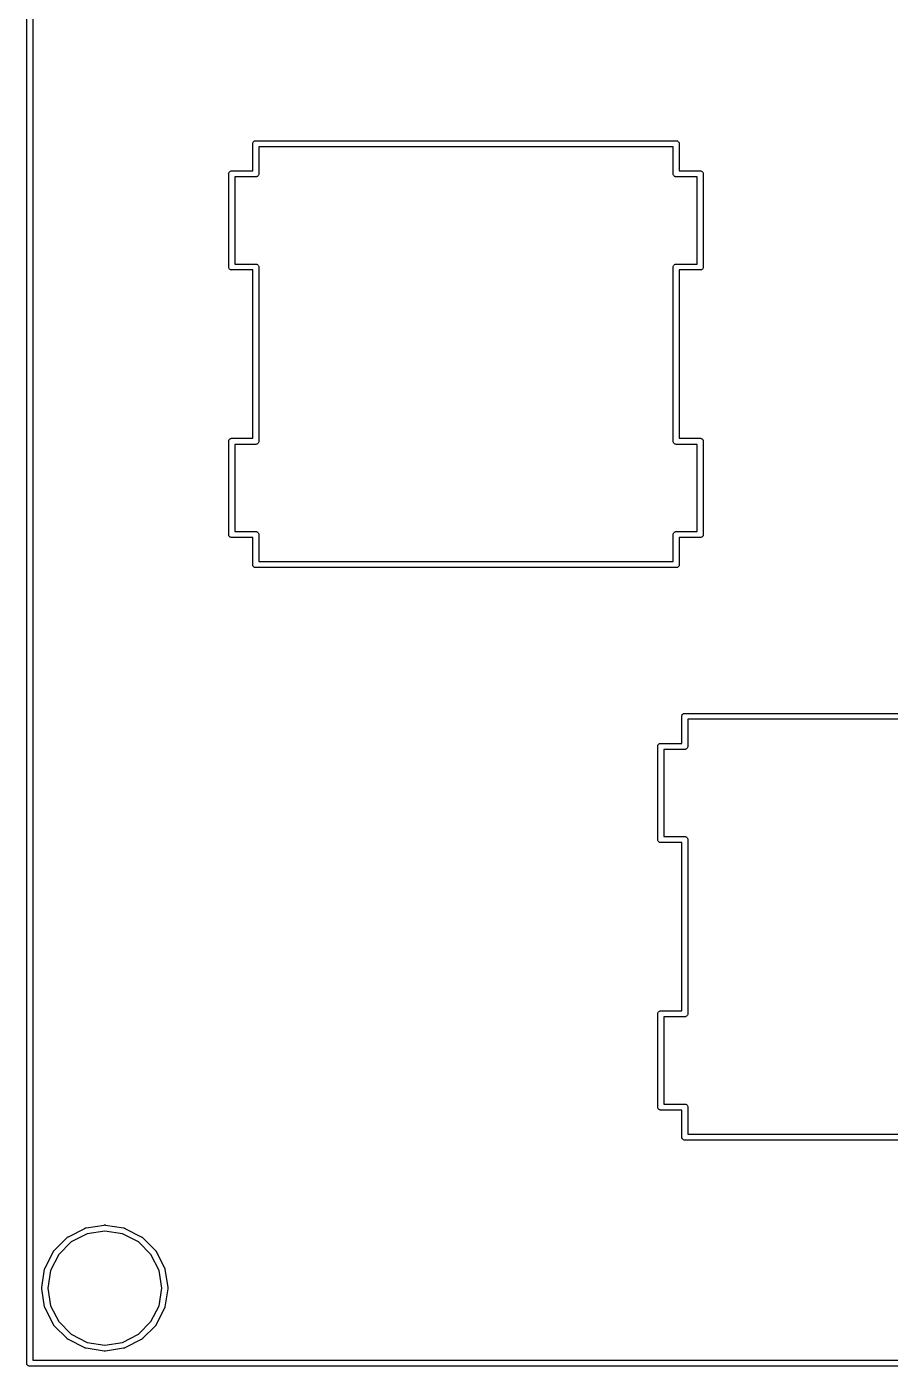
# Model space of a CAD drawing. Extents: x 0 to 6.2, y -4.15 to 0.
# Drawn here: x -0.004 to 1.128, y -4.148 to -2.393 of the extents above; entities that cross this region are included whole.
import ezdxf

# ---------------------------------------------------------------- set-up
doc = ezdxf.new("R2010")
doc.units = 0
doc.header["$MEASUREMENT"] = 0
doc.layers.add('BLACK', color=7, linetype='CONTINUOUS')

msp = doc.modelspace()

# ---------------------------------------------------------------- linework, layer by layer
at = {"layer": 'BLACK', "linetype": 'CONTINUOUS'}
for p, q in [((-0.0039, -4.1434), (-0.0039, -0.0002)), ((0.0039, -0.0039), (0.0039, -4.1397)), ((0.2926, -2.5447), (0.2929, -2.544)), ((0.2929, -2.544), (0.2934, -2.5434)), ((0.2934, -2.5434), (0.294, -2.5429)), ((0.294, -2.5429), (0.2947, -2.5425)), ((0.2947, -2.5425), (0.2955, -2.5423)), ((0.2955, -2.5423), (0.296, -2.5423)), ((0.296, -2.5423), (0.2962, -2.5423)), ((0.2962, -2.5423), (0.2964, -2.5423)), ((0.2964, -2.5423), (0.8472, -2.5423)), ((0.8472, -2.5423), (0.8474, -2.5423)), ((0.8474, -2.5423), (0.8476, -2.5423)), ((0.8476, -2.5423), (0.8482, -2.5423)), ((0.8482, -2.5423), (0.849, -2.5425)), ((0.849, -2.5425), (0.8496, -2.5429)), ((0.8496, -2.5429), (0.8502, -2.5434)), ((0.8502, -2.5434), (0.8507, -2.544)), ((0.8507, -2.544), (0.8511, -2.5447)), ((0.2923, -2.5454), (0.2926, -2.5447)), ((0.2923, -2.5462), (0.2923, -2.5454)), ((0.2923, -2.5464), (0.2923, -2.5462)), ((0.2923, -2.5817), (0.2923, -2.5464)), ((0.3002, -2.5501), (0.3002, -2.5854)), ((0.8435, -2.5501), (0.3002, -2.5501)), ((0.8435, -2.5854), (0.8435, -2.5501)), ((0.8511, -2.5447), (0.8513, -2.5454)), ((0.8513, -2.5454), (0.8514, -2.5462)), ((0.8514, -2.5462), (0.8514, -2.5464)), ((0.8514, -2.5464), (0.8514, -2.5817)), ((0.2607, -2.5856), (0.2608, -2.5848)), ((0.2608, -2.5858), (0.2607, -2.5856)), ((0.2608, -2.5848), (0.261, -2.5841)), ((0.2608, -2.7074), (0.2608, -2.5858)), ((0.261, -2.5841), (0.2614, -2.5834)), ((0.2614, -2.5834), (0.2619, -2.5828)), ((0.2619, -2.5828), (0.2625, -2.5823)), ((0.2625, -2.5823), (0.2632, -2.5819)), ((0.2632, -2.5819), (0.2639, -2.5817)), ((0.2639, -2.5817), (0.2645, -2.5817)), ((0.2645, -2.5817), (0.2647, -2.5816)), ((0.2647, -2.5816), (0.2649, -2.5817)), ((0.2649, -2.5817), (0.2923, -2.5817)), ((0.296, -2.5895), (0.2686, -2.5895)), ((0.2686, -2.5895), (0.2686, -2.7037)), ((0.2962, -2.5896), (0.296, -2.5895)), ((0.2964, -2.5895), (0.2962, -2.5896)), ((0.297, -2.5895), (0.2964, -2.5895)), ((0.2977, -2.5892), (0.297, -2.5895)), ((0.2984, -2.5889), (0.2977, -2.5892)), ((0.299, -2.5884), (0.2984, -2.5889)), ((0.2995, -2.5878), (0.299, -2.5884)), ((0.2999, -2.5871), (0.2995, -2.5878)), ((0.3001, -2.5864), (0.2999, -2.5871)), ((0.3002, -2.5856), (0.3001, -2.5864)), ((0.3002, -2.5854), (0.3002, -2.5856)), ((0.8435, -2.5856), (0.8435, -2.5854)), ((0.8436, -2.5864), (0.8435, -2.5856)), ((0.8438, -2.5871), (0.8436, -2.5864)), ((0.8442, -2.5878), (0.8438, -2.5871)), ((0.8446, -2.5884), (0.8442, -2.5878)), ((0.8452, -2.5889), (0.8446, -2.5884)), ((0.8459, -2.5892), (0.8452, -2.5889)), ((0.8467, -2.5895), (0.8459, -2.5892)), ((0.8474, -2.5896), (0.8467, -2.5895)), ((0.8476, -2.5895), (0.8474, -2.5896)), ((0.875, -2.5895), (0.8476, -2.5895)), ((0.8514, -2.5817), (0.8787, -2.5817)), ((0.875, -2.7037), (0.875, -2.5895)), ((0.8787, -2.5817), (0.8789, -2.5816)), ((0.8789, -2.5816), (0.8791, -2.5817)), ((0.8791, -2.5817), (0.8797, -2.5817)), ((0.8797, -2.5817), (0.8804, -2.5819)), ((0.8804, -2.5819), (0.8811, -2.5823)), ((0.8811, -2.5823), (0.8817, -2.5828)), ((0.8817, -2.5828), (0.8822, -2.5834)), ((0.8822, -2.5834), (0.8826, -2.5841)), ((0.8826, -2.5841), (0.8828, -2.5848)), ((0.8828, -2.5848), (0.8829, -2.5856)), ((0.8829, -2.5856), (0.8828, -2.5858)), ((0.8828, -2.5858), (0.8828, -2.7074)), ((0.2607, -2.7076), (0.2608, -2.7074)), ((0.2608, -2.7084), (0.2607, -2.7076)), ((0.261, -2.7091), (0.2608, -2.7084)), ((0.2614, -2.7098), (0.261, -2.7091)), ((0.2619, -2.7104), (0.2614, -2.7098)), ((0.2625, -2.7109), (0.2619, -2.7104)), ((0.2632, -2.7113), (0.2625, -2.7109)), ((0.2639, -2.7115), (0.2632, -2.7113)), ((0.2645, -2.7115), (0.2639, -2.7115)), ((0.2647, -2.7116), (0.2645, -2.7115)), ((0.2649, -2.7115), (0.2647, -2.7116)), ((0.2923, -2.7115), (0.2649, -2.7115)), ((0.2686, -2.7037), (0.296, -2.7037)), ((0.2923, -2.932), (0.2923, -2.7115)), ((0.296, -2.7037), (0.2962, -2.7037)), ((0.2962, -2.7037), (0.2964, -2.7037)), ((0.2964, -2.7037), (0.297, -2.7037)), ((0.297, -2.7037), (0.2977, -2.704)), ((0.2977, -2.704), (0.2984, -2.7043)), ((0.2984, -2.7043), (0.299, -2.7048)), ((0.299, -2.7048), (0.2995, -2.7054)), ((0.2995, -2.7054), (0.2999, -2.7061)), ((0.2999, -2.7061), (0.3001, -2.7068)), ((0.3001, -2.7068), (0.3002, -2.7076)), ((0.3002, -2.7076), (0.3002, -2.7078)), ((0.3002, -2.7078), (0.3002, -2.9358)), ((0.8435, -2.7076), (0.8436, -2.7068)), ((0.8435, -2.7078), (0.8435, -2.7076)), ((0.8435, -2.9358), (0.8435, -2.7078)), ((0.8436, -2.7068), (0.8438, -2.7061)), ((0.8438, -2.7061), (0.8442, -2.7054)), ((0.8442, -2.7054), (0.8446, -2.7048)), ((0.8446, -2.7048), (0.8452, -2.7043)), ((0.8452, -2.7043), (0.8459, -2.704)), ((0.8459, -2.704), (0.8467, -2.7037)), ((0.8467, -2.7037), (0.8472, -2.7037)), ((0.8472, -2.7037), (0.8474, -2.7037)), ((0.8474, -2.7037), (0.8476, -2.7037)), ((0.8476, -2.7037), (0.875, -2.7037)), ((0.8787, -2.7115), (0.8514, -2.7115)), ((0.8514, -2.7115), (0.8514, -2.932)), ((0.8789, -2.7116), (0.8787, -2.7115)), ((0.8791, -2.7115), (0.8789, -2.7116)), ((0.8797, -2.7115), (0.8791, -2.7115)), ((0.8804, -2.7113), (0.8797, -2.7115)), ((0.8811, -2.7109), (0.8804, -2.7113)), ((0.8817, -2.7104), (0.8811, -2.7109)), ((0.8822, -2.7098), (0.8817, -2.7104)), ((0.8826, -2.7091), (0.8822, -2.7098)), ((0.8828, -2.7084), (0.8826, -2.7091)), ((0.8828, -2.7074), (0.8829, -2.7076)), ((0.8829, -2.7076), (0.8828, -2.7084)), ((0.2607, -2.936), (0.2608, -2.9352)), ((0.2608, -2.9362), (0.2607, -2.936)), ((0.2608, -2.9352), (0.261, -2.9345)), ((0.2608, -3.0578), (0.2608, -2.9362)), ((0.261, -2.9345), (0.2614, -2.9338)), ((0.2614, -2.9338), (0.2619, -2.9332)), ((0.2619, -2.9332), (0.2625, -2.9327)), ((0.2625, -2.9327), (0.2632, -2.9323)), ((0.2632, -2.9323), (0.2639, -2.9321)), ((0.2639, -2.9321), (0.2645, -2.932)), ((0.2645, -2.932), (0.2647, -2.932)), ((0.2647, -2.932), (0.2649, -2.932)), ((0.2649, -2.932), (0.2923, -2.932)), ((0.296, -2.9399), (0.2686, -2.9399)), ((0.2686, -2.9399), (0.2686, -3.0541)), ((0.2962, -2.9399), (0.296, -2.9399)), ((0.2964, -2.9399), (0.2962, -2.9399)), ((0.297, -2.9398), (0.2964, -2.9399)), ((0.2977, -2.9396), (0.297, -2.9398)), ((0.2984, -2.9392), (0.2977, -2.9396)), ((0.299, -2.9388), (0.2984, -2.9392)), ((0.2995, -2.9382), (0.299, -2.9388)), ((0.2999, -2.9375), (0.2995, -2.9382)), ((0.3001, -2.9367), (0.2999, -2.9375)), ((0.3002, -2.936), (0.3001, -2.9367)), ((0.3002, -2.9358), (0.3002, -2.936)), ((0.8435, -2.936), (0.8435, -2.9358)), ((0.8436, -2.9367), (0.8435, -2.936)), ((0.8438, -2.9375), (0.8436, -2.9367)), ((0.8442, -2.9382), (0.8438, -2.9375)), ((0.8446, -2.9388), (0.8442, -2.9382)), ((0.8452, -2.9392), (0.8446, -2.9388)), ((0.8459, -2.9396), (0.8452, -2.9392)), ((0.8467, -2.9398), (0.8459, -2.9396)), ((0.8474, -2.9399), (0.8467, -2.9398)), ((0.8476, -2.9399), (0.8474, -2.9399)), ((0.875, -2.9399), (0.8476, -2.9399)), ((0.8514, -2.932), (0.8787, -2.932)), ((0.875, -3.0541), (0.875, -2.9399)), ((0.8787, -2.932), (0.8789, -2.932)), ((0.8789, -2.932), (0.8791, -2.932)), ((0.8791, -2.932), (0.8797, -2.9321)), ((0.8797, -2.9321), (0.8804, -2.9323)), ((0.8804, -2.9323), (0.8811, -2.9327)), ((0.8811, -2.9327), (0.8817, -2.9332)), ((0.8817, -2.9332), (0.8822, -2.9338)), ((0.8822, -2.9338), (0.8826, -2.9345)), ((0.8826, -2.9345), (0.8828, -2.9352)), ((0.8828, -2.9352), (0.8829, -2.936)), ((0.8829, -2.936), (0.8828, -2.9362)), ((0.8828, -2.9362), (0.8828, -3.0578)), ((0.2607, -3.058), (0.2608, -3.0578)), ((0.2608, -3.0588), (0.2607, -3.058)), ((0.261, -3.0596), (0.2608, -3.0588)), ((0.2614, -3.0602), (0.261, -3.0596)), ((0.2619, -3.0608), (0.2614, -3.0602)), ((0.2625, -3.0613), (0.2619, -3.0608)), ((0.2632, -3.0617), (0.2625, -3.0613)), ((0.2639, -3.0619), (0.2632, -3.0617)), ((0.2645, -3.062), (0.2639, -3.0619)), ((0.2647, -3.062), (0.2645, -3.062)), ((0.2649, -3.062), (0.2647, -3.062)), ((0.2923, -3.062), (0.2649, -3.062)), ((0.2686, -3.0541), (0.296, -3.0541)), ((0.2923, -3.0972), (0.2923, -3.062)), ((0.296, -3.0541), (0.2962, -3.0541)), ((0.2962, -3.0541), (0.2964, -3.0541)), ((0.2964, -3.0541), (0.297, -3.0541)), ((0.297, -3.0541), (0.2977, -3.0544)), ((0.2977, -3.0544), (0.2984, -3.0547)), ((0.2984, -3.0547), (0.299, -3.0552)), ((0.299, -3.0552), (0.2995, -3.0558)), ((0.2995, -3.0558), (0.2999, -3.0565)), ((0.2999, -3.0565), (0.3001, -3.0573)), ((0.3001, -3.0573), (0.3002, -3.058)), ((0.3002, -3.058), (0.3002, -3.0582)), ((0.3002, -3.0582), (0.3002, -3.0935)), ((0.8435, -3.058), (0.8436, -3.0573)), ((0.8435, -3.0582), (0.8435, -3.058)), ((0.8435, -3.0935), (0.8435, -3.0582)), ((0.8436, -3.0573), (0.8438, -3.0565)), ((0.8438, -3.0565), (0.8442, -3.0558)), ((0.8442, -3.0558), (0.8446, -3.0552)), ((0.8446, -3.0552), (0.8452, -3.0547)), ((0.8452, -3.0547), (0.8459, -3.0544)), ((0.8459, -3.0544), (0.8467, -3.0541)), ((0.8467, -3.0541), (0.8472, -3.0541)), ((0.8472, -3.0541), (0.8474, -3.0541)), ((0.8474, -3.0541), (0.8476, -3.0541)), ((0.8476, -3.0541), (0.875, -3.0541)), ((0.8787, -3.062), (0.8514, -3.062)), ((0.8514, -3.062), (0.8514, -3.0972)), ((0.8789, -3.062), (0.8787, -3.062)), ((0.8791, -3.062), (0.8789, -3.062)), ((0.8797, -3.0619), (0.8791, -3.062)), ((0.8804, -3.0617), (0.8797, -3.0619)), ((0.8811, -3.0613), (0.8804, -3.0617)), ((0.8817, -3.0608), (0.8811, -3.0613)), ((0.8822, -3.0602), (0.8817, -3.0608)), ((0.8826, -3.0596), (0.8822, -3.0602)), ((0.8828, -3.0588), (0.8826, -3.0596)), ((0.8828, -3.0578), (0.8829, -3.058)), ((0.8829, -3.058), (0.8828, -3.0588)), ((0.2923, -3.0974), (0.2923, -3.0972)), ((0.2923, -3.0982), (0.2923, -3.0974)), ((0.2926, -3.0989), (0.2923, -3.0982)), ((0.2929, -3.0996), (0.2926, -3.0989)), ((0.2934, -3.1002), (0.2929, -3.0996)), ((0.294, -3.1007), (0.2934, -3.1002)), ((0.2947, -3.1011), (0.294, -3.1007)), ((0.2955, -3.1013), (0.2947, -3.1011)), ((0.296, -3.1014), (0.2955, -3.1013)), ((0.2962, -3.1014), (0.296, -3.1014)), ((0.2964, -3.1014), (0.2962, -3.1014)), ((0.8472, -3.1014), (0.2964, -3.1014)), ((0.3002, -3.0935), (0.8435, -3.0935)), ((0.8474, -3.1014), (0.8472, -3.1014)), ((0.8476, -3.1014), (0.8474, -3.1014)), ((0.8482, -3.1013), (0.8476, -3.1014)), ((0.849, -3.1011), (0.8482, -3.1013)), ((0.8496, -3.1007), (0.849, -3.1011)), ((0.8502, -3.1002), (0.8496, -3.1007)), ((0.8507, -3.0996), (0.8502, -3.1002)), ((0.8511, -3.0989), (0.8507, -3.0996)), ((0.8513, -3.0982), (0.8511, -3.0989)), ((0.8514, -3.0974), (0.8513, -3.0982)), ((0.8514, -3.0972), (0.8514, -3.0974)), ((0.8548, -3.2954), (0.8551, -3.2947)), ((0.8548, -3.2962), (0.8548, -3.2954)), ((0.8548, -3.2964), (0.8548, -3.2962)), ((0.8548, -3.3317), (0.8548, -3.2964)), ((0.8551, -3.2947), (0.8554, -3.294)), ((0.8554, -3.294), (0.8559, -3.2934)), ((0.8559, -3.2934), (0.8565, -3.2929)), ((0.8565, -3.2929), (0.8572, -3.2925)), ((0.8572, -3.2925), (0.858, -3.2923)), ((0.858, -3.2923), (0.8585, -3.2923)), ((0.8585, -3.2923), (0.8587, -3.2923)), ((0.8587, -3.2923), (0.8589, -3.2923)), ((0.8589, -3.2923), (1.4097, -3.2923)), ((0.8627, -3.3001), (0.8627, -3.3354)), ((1.406, -3.3001), (0.8627, -3.3001)), ((0.8235, -3.3341), (0.8239, -3.3334)), ((0.8239, -3.3334), (0.8244, -3.3328)), ((0.8244, -3.3328), (0.825, -3.3323)), ((0.825, -3.3323), (0.8257, -3.3319)), ((0.8257, -3.3319), (0.8264, -3.3317)), ((0.8264, -3.3317), (0.827, -3.3317)), ((0.827, -3.3317), (0.8272, -3.3316)), ((0.8272, -3.3316), (0.8274, -3.3317)), ((0.8274, -3.3317), (0.8548, -3.3317)), ((0.8232, -3.3356), (0.8233, -3.3348)), ((0.8233, -3.3358), (0.8232, -3.3356)), ((0.8233, -3.3348), (0.8235, -3.3341)), ((0.8233, -3.4574), (0.8233, -3.3358)), ((0.8585, -3.3395), (0.8311, -3.3395)), ((0.8311, -3.3395), (0.8311, -3.4537)), ((0.8587, -3.3396), (0.8585, -3.3395)), ((0.8589, -3.3395), (0.8587, -3.3396)), ((0.8595, -3.3395), (0.8589, -3.3395)), ((0.8602, -3.3392), (0.8595, -3.3395)), ((0.8609, -3.3389), (0.8602, -3.3392)), ((0.8615, -3.3384), (0.8609, -3.3389)), ((0.862, -3.3378), (0.8615, -3.3384)), ((0.8624, -3.3371), (0.862, -3.3378)), ((0.8626, -3.3364), (0.8624, -3.3371)), ((0.8627, -3.3356), (0.8626, -3.3364)), ((0.8627, -3.3354), (0.8627, -3.3356)), ((0.8311, -3.4537), (0.8585, -3.4537)), ((0.8585, -3.4537), (0.8587, -3.4537)), ((0.8587, -3.4537), (0.8589, -3.4537)), ((0.8589, -3.4537), (0.8595, -3.4537)), ((0.8595, -3.4537), (0.8602, -3.454)), ((0.8602, -3.454), (0.8609, -3.4543)), ((0.8609, -3.4543), (0.8615, -3.4548)), ((0.8615, -3.4548), (0.862, -3.4554)), ((0.862, -3.4554), (0.8624, -3.4561)), ((0.8624, -3.4561), (0.8626, -3.4568)), ((0.8232, -3.4576), (0.8233, -3.4574)), ((0.8233, -3.4584), (0.8232, -3.4576)), ((0.8235, -3.4591), (0.8233, -3.4584)), ((0.8239, -3.4598), (0.8235, -3.4591)), ((0.8244, -3.4604), (0.8239, -3.4598)), ((0.825, -3.4609), (0.8244, -3.4604)), ((0.8257, -3.4613), (0.825, -3.4609)), ((0.8264, -3.4615), (0.8257, -3.4613)), ((0.827, -3.4615), (0.8264, -3.4615)), ((0.8272, -3.4616), (0.827, -3.4615)), ((0.8274, -3.4615), (0.8272, -3.4616)), ((0.8548, -3.4615), (0.8274, -3.4615)), ((0.8548, -3.682), (0.8548, -3.4615)), ((0.8626, -3.4568), (0.8627, -3.4576)), ((0.8627, -3.4576), (0.8627, -3.4578)), ((0.8627, -3.4578), (0.8627, -3.6858)), ((0.8233, -3.6852), (0.8235, -3.6845)), ((0.8235, -3.6845), (0.8239, -3.6838)), ((0.8239, -3.6838), (0.8244, -3.6832)), ((0.8244, -3.6832), (0.825, -3.6827)), ((0.825, -3.6827), (0.8257, -3.6823)), ((0.8257, -3.6823), (0.8264, -3.6821)), ((0.8264, -3.6821), (0.827, -3.682)), ((0.827, -3.682), (0.8272, -3.682)), ((0.8272, -3.682), (0.8274, -3.682)), ((0.8274, -3.682), (0.8548, -3.682)), ((0.8232, -3.686), (0.8233, -3.6852)), ((0.8233, -3.6862), (0.8232, -3.686)), ((0.8233, -3.8078), (0.8233, -3.6862)), ((0.8585, -3.6899), (0.8311, -3.6899)), ((0.8311, -3.6899), (0.8311, -3.8041)), ((0.8587, -3.6899), (0.8585, -3.6899)), ((0.8589, -3.6899), (0.8587, -3.6899)), ((0.8595, -3.6898), (0.8589, -3.6899)), ((0.8602, -3.6896), (0.8595, -3.6898)), ((0.8609, -3.6892), (0.8602, -3.6896)), ((0.8615, -3.6888), (0.8609, -3.6892)), ((0.862, -3.6882), (0.8615, -3.6888)), ((0.8624, -3.6875), (0.862, -3.6882)), ((0.8626, -3.6867), (0.8624, -3.6875)), ((0.8627, -3.686), (0.8626, -3.6867)), ((0.8627, -3.6858), (0.8627, -3.686)), ((0.8311, -3.8041), (0.8585, -3.8041)), ((0.8585, -3.8041), (0.8587, -3.8041)), ((0.8587, -3.8041), (0.8589, -3.8041)), ((0.8589, -3.8041), (0.8595, -3.8041)), ((0.8595, -3.8041), (0.8602, -3.8044)), ((0.8602, -3.8044), (0.8609, -3.8047)), ((0.8609, -3.8047), (0.8615, -3.8052)), ((0.8615, -3.8052), (0.862, -3.8058)), ((0.862, -3.8058), (0.8624, -3.8065)), ((0.8624, -3.8065), (0.8626, -3.8073)), ((0.8626, -3.8073), (0.8627, -3.808)), ((0.8232, -3.808), (0.8233, -3.8078)), ((0.8233, -3.8088), (0.8232, -3.808)), ((0.8235, -3.8096), (0.8233, -3.8088)), ((0.8239, -3.8102), (0.8235, -3.8096)), ((0.8244, -3.8108), (0.8239, -3.8102)), ((0.825, -3.8113), (0.8244, -3.8108)), ((0.8257, -3.8117), (0.825, -3.8113)), ((0.8264, -3.8119), (0.8257, -3.8117)), ((0.827, -3.812), (0.8264, -3.8119)), ((0.8272, -3.812), (0.827, -3.812)), ((0.8274, -3.812), (0.8272, -3.812)), ((0.8548, -3.812), (0.8274, -3.812)), ((0.8548, -3.8472), (0.8548, -3.812)), ((0.8627, -3.808), (0.8627, -3.8082)), ((0.8627, -3.8082), (0.8627, -3.8435)), ((0.8548, -3.8474), (0.8548, -3.8472)), ((0.8548, -3.8482), (0.8548, -3.8474)), ((0.8551, -3.8489), (0.8548, -3.8482)), ((0.8554, -3.8496), (0.8551, -3.8489)), ((0.8559, -3.8502), (0.8554, -3.8496)), ((0.8565, -3.8507), (0.8559, -3.8502)), ((0.8572, -3.8511), (0.8565, -3.8507)), ((0.858, -3.8513), (0.8572, -3.8511)), ((0.8585, -3.8514), (0.858, -3.8513)), ((0.8587, -3.8514), (0.8585, -3.8514)), ((0.8589, -3.8514), (0.8587, -3.8514)), ((1.4097, -3.8514), (0.8589, -3.8514)), ((0.8627, -3.8435), (1.406, -3.8435)), ((0.0738, -3.9664), (0.0975, -3.9627)), ((0.0975, -3.9627), (0.0978, -3.9626)), ((0.0975, -3.9627), (0.0975, -3.9627)), ((0.0978, -3.9626), (0.098, -3.9626)), ((0.098, -3.9626), (0.0983, -3.9625)), ((0.098, -3.9626), (0.098, -3.9626)), ((0.0983, -3.9625), (0.0984, -3.9626)), ((0.0984, -3.9626), (0.0986, -3.9625)), ((0.0986, -3.9625), (0.0988, -3.9626)), ((0.0988, -3.9626), (0.0988, -3.9626)), ((0.0988, -3.9626), (0.099, -3.9626)), ((0.099, -3.9626), (0.0993, -3.9627)), ((0.0993, -3.9627), (0.0994, -3.9627)), ((0.0994, -3.9627), (0.123, -3.9664)), ((0.0321, -3.9959), (0.0491, -3.979)), ((0.0491, -3.979), (0.0493, -3.9787)), ((0.0491, -3.979), (0.0491, -3.979)), ((0.0493, -3.9787), (0.0494, -3.9786)), ((0.0494, -3.9786), (0.0495, -3.9786)), ((0.0495, -3.9786), (0.0496, -3.9784)), ((0.0496, -3.9784), (0.0498, -3.9783)), ((0.0498, -3.9783), (0.0499, -3.9783)), ((0.0499, -3.9783), (0.0501, -3.9781)), ((0.0501, -3.9781), (0.0503, -3.978)), ((0.0501, -3.9781), (0.0501, -3.9781)), ((0.0503, -3.978), (0.0506, -3.9779)), ((0.0506, -3.9779), (0.072, -3.967)), ((0.0506, -3.9779), (0.0506, -3.9779)), ((0.0753, -3.9741), (0.0544, -3.9848)), ((0.072, -3.967), (0.0723, -3.9668)), ((0.072, -3.967), (0.072, -3.967)), ((0.0723, -3.9668), (0.0724, -3.9668)), ((0.0724, -3.9668), (0.0725, -3.9668)), ((0.0725, -3.9668), (0.0727, -3.9667)), ((0.0727, -3.9667), (0.0728, -3.9666)), ((0.0728, -3.9666), (0.073, -3.9665)), ((0.073, -3.9665), (0.0732, -3.9665)), ((0.0732, -3.9665), (0.0733, -3.9665)), ((0.0733, -3.9665), (0.0734, -3.9665)), ((0.0734, -3.9665), (0.0737, -3.9664)), ((0.0737, -3.9664), (0.0738, -3.9664)), ((0.0984, -3.9705), (0.0753, -3.9741)), ((0.1215, -3.9741), (0.0984, -3.9705)), ((0.1423, -3.9848), (0.1215, -3.9741)), ((0.123, -3.9664), (0.123, -3.9664)), ((0.123, -3.9664), (0.1234, -3.9665)), ((0.1234, -3.9665), (0.1235, -3.9665)), ((0.1235, -3.9665), (0.1236, -3.9665)), ((0.1236, -3.9665), (0.1238, -3.9665)), ((0.1238, -3.9665), (0.1239, -3.9666)), ((0.1239, -3.9666), (0.1241, -3.9667)), ((0.1241, -3.9667), (0.1243, -3.9668)), ((0.1243, -3.9668), (0.1243, -3.9668)), ((0.1243, -3.9668), (0.1245, -3.9668)), ((0.1245, -3.9668), (0.1248, -3.967)), ((0.1248, -3.967), (0.1248, -3.967)), ((0.1248, -3.967), (0.1461, -3.9779)), ((0.1461, -3.9779), (0.1461, -3.9779)), ((0.1461, -3.9779), (0.1465, -3.978)), ((0.1465, -3.978), (0.1466, -3.9781)), ((0.1466, -3.9781), (0.1466, -3.9781)), ((0.1466, -3.9781), (0.1468, -3.9782)), ((0.1468, -3.9782), (0.147, -3.9783)), ((0.147, -3.9783), (0.1471, -3.9784)), ((0.1471, -3.9784), (0.1473, -3.9786)), ((0.1473, -3.9786), (0.1473, -3.9786)), ((0.1473, -3.9786), (0.1474, -3.9787)), ((0.1474, -3.9787), (0.1476, -3.979)), ((0.1476, -3.979), (0.1477, -3.979)), ((0.1477, -3.979), (0.1646, -3.9959)), ((0.0201, -4.0188), (0.031, -3.9975)), ((0.031, -3.9974), (0.0312, -3.9971)), ((0.031, -3.9975), (0.031, -3.9974)), ((0.0312, -3.9971), (0.0312, -3.997)), ((0.0312, -3.997), (0.0313, -3.997)), ((0.0313, -3.997), (0.0314, -3.9968)), ((0.0314, -3.9968), (0.0315, -3.9966)), ((0.0315, -3.9966), (0.0316, -3.9965)), ((0.0316, -3.9965), (0.0317, -3.9963)), ((0.0317, -3.9963), (0.0319, -3.9962)), ((0.0317, -3.9963), (0.0317, -3.9963)), ((0.0319, -3.9962), (0.0321, -3.9959)), ((0.0321, -3.9959), (0.0321, -3.9959)), ((0.0544, -3.9848), (0.0379, -4.0013)), ((0.1589, -4.0013), (0.1423, -3.9848)), ((0.1646, -3.9959), (0.1647, -3.9959)), ((0.1647, -3.9959), (0.1649, -3.9962)), ((0.1649, -3.9962), (0.165, -3.9963)), ((0.165, -3.9963), (0.1651, -3.9963)), ((0.1651, -3.9963), (0.1652, -3.9965)), ((0.1652, -3.9965), (0.1653, -3.9966)), ((0.1653, -3.9966), (0.1654, -3.9968)), ((0.1654, -3.9968), (0.1655, -3.997)), ((0.1655, -3.997), (0.1655, -3.997)), ((0.1655, -3.997), (0.1656, -3.9971)), ((0.1656, -3.9971), (0.1658, -3.9974)), ((0.1658, -3.9974), (0.1658, -3.9975)), ((0.1658, -3.9975), (0.1766, -4.0188)), ((0.0379, -4.0013), (0.0273, -4.0221)), ((0.1695, -4.0221), (0.1589, -4.0013)), ((0.0158, -4.0443), (0.0195, -4.0206)), ((0.0195, -4.0206), (0.0196, -4.0203)), ((0.0195, -4.0206), (0.0195, -4.0206)), ((0.0196, -4.0201), (0.0197, -4.0198)), ((0.0196, -4.0203), (0.0196, -4.0201)), ((0.0196, -4.0201), (0.0196, -4.0201)), ((0.0197, -4.0197), (0.0198, -4.0195)), ((0.0197, -4.0198), (0.0197, -4.0197)), ((0.0198, -4.0195), (0.0199, -4.0194)), ((0.0199, -4.0193), (0.02, -4.0192)), ((0.0199, -4.0194), (0.0199, -4.0193)), ((0.02, -4.0192), (0.0201, -4.0189)), ((0.0201, -4.0189), (0.0201, -4.0188)), ((0.0273, -4.0221), (0.0236, -4.0452)), ((0.1732, -4.0452), (0.1695, -4.0221)), ((0.1766, -4.0188), (0.1767, -4.0189)), ((0.1767, -4.0189), (0.1768, -4.0192)), ((0.1768, -4.0192), (0.1769, -4.0193)), ((0.1769, -4.0193), (0.1769, -4.0194)), ((0.1769, -4.0194), (0.177, -4.0195)), ((0.177, -4.0195), (0.177, -4.0197)), ((0.177, -4.0197), (0.1771, -4.0198)), ((0.1771, -4.0198), (0.1771, -4.0201)), ((0.1771, -4.0201), (0.1771, -4.0201)), ((0.1771, -4.0201), (0.1772, -4.0203)), ((0.1772, -4.0203), (0.1772, -4.0206)), ((0.1772, -4.0206), (0.1772, -4.0206)), ((0.1772, -4.0206), (0.181, -4.0443)), ((0.0157, -4.0446), (0.0158, -4.0443)), ((0.0157, -4.0448), (0.0157, -4.0446)), ((0.0157, -4.0451), (0.0157, -4.0448)), ((0.0157, -4.0448), (0.0157, -4.0448)), ((0.0157, -4.0452), (0.0157, -4.0451)), ((0.0157, -4.0454), (0.0157, -4.0452)), ((0.0157, -4.0456), (0.0157, -4.0454)), ((0.0157, -4.0457), (0.0157, -4.0456)), ((0.0157, -4.0458), (0.0157, -4.0457)), ((0.0158, -4.0461), (0.0157, -4.0458)), ((0.0158, -4.0443), (0.0158, -4.0443)), ((0.0158, -4.0462), (0.0158, -4.0461)), ((0.0195, -4.0699), (0.0158, -4.0462)), ((0.0236, -4.0452), (0.0273, -4.0684)), ((0.1695, -4.0684), (0.1732, -4.0452)), ((0.181, -4.0462), (0.1772, -4.0699)), ((0.181, -4.0443), (0.181, -4.0443)), ((0.181, -4.0443), (0.181, -4.0446)), ((0.181, -4.0446), (0.1811, -4.0448)), ((0.1811, -4.0457), (0.181, -4.0458)), ((0.181, -4.0458), (0.181, -4.0461)), ((0.181, -4.0461), (0.181, -4.0462)), ((0.1811, -4.0448), (0.1811, -4.0448)), ((0.1811, -4.0448), (0.1811, -4.0451)), ((0.1811, -4.0451), (0.1811, -4.0452)), ((0.1811, -4.0452), (0.1811, -4.0454)), ((0.1811, -4.0454), (0.1811, -4.0456)), ((0.1811, -4.0456), (0.1811, -4.0457)), ((0.0196, -4.0702), (0.0195, -4.0699)), ((0.0195, -4.0699), (0.0195, -4.0699)), ((0.0196, -4.0704), (0.0196, -4.0702)), ((0.0197, -4.0707), (0.0196, -4.0704)), ((0.0196, -4.0704), (0.0196, -4.0704)), ((0.0197, -4.0708), (0.0197, -4.0707)), ((0.0198, -4.071), (0.0197, -4.0708)), ((0.0273, -4.0684), (0.0379, -4.0892)), ((0.1589, -4.0892), (0.1695, -4.0684)), ((0.1771, -4.0707), (0.177, -4.0708)), ((0.177, -4.0708), (0.177, -4.071)), ((0.1772, -4.0702), (0.1771, -4.0704)), ((0.1771, -4.0704), (0.1771, -4.0704)), ((0.1771, -4.0704), (0.1771, -4.0707)), ((0.1772, -4.0699), (0.1772, -4.0699)), ((0.1772, -4.0699), (0.1772, -4.0702)), ((0.0199, -4.0712), (0.0198, -4.071)), ((0.02, -4.0713), (0.0199, -4.0712)), ((0.0199, -4.0712), (0.0199, -4.0712)), ((0.0201, -4.0716), (0.02, -4.0713)), ((0.0201, -4.0717), (0.0201, -4.0716)), ((0.031, -4.093), (0.0201, -4.0717)), ((0.1766, -4.0717), (0.1658, -4.093)), ((0.1767, -4.0716), (0.1766, -4.0717)), ((0.1768, -4.0713), (0.1767, -4.0716)), ((0.1769, -4.0712), (0.1768, -4.0713)), ((0.177, -4.071), (0.1769, -4.0712)), ((0.1769, -4.0712), (0.1769, -4.0712)), ((0.0312, -4.0933), (0.031, -4.093)), ((0.031, -4.093), (0.031, -4.093)), ((0.0312, -4.0935), (0.0312, -4.0933)), ((0.0313, -4.0935), (0.0312, -4.0935)), ((0.0314, -4.0937), (0.0313, -4.0935)), ((0.0315, -4.0938), (0.0314, -4.0937)), ((0.0316, -4.094), (0.0315, -4.0938)), ((0.0317, -4.0941), (0.0316, -4.094)), ((0.0319, -4.0943), (0.0317, -4.0941)), ((0.0317, -4.0941), (0.0317, -4.0941)), ((0.0321, -4.0945), (0.0319, -4.0943)), ((0.0491, -4.1115), (0.0321, -4.0945)), ((0.0321, -4.0945), (0.0321, -4.0945)), ((0.0379, -4.0892), (0.0544, -4.1057)), ((0.0544, -4.1057), (0.0753, -4.1164)), ((0.1215, -4.1164), (0.1423, -4.1057)), ((0.1423, -4.1057), (0.1589, -4.0892)), ((0.1646, -4.0945), (0.1477, -4.1115)), ((0.1647, -4.0945), (0.1646, -4.0945)), ((0.1649, -4.0943), (0.1647, -4.0945)), ((0.165, -4.0941), (0.1649, -4.0943)), ((0.1651, -4.0941), (0.165, -4.0941)), ((0.1652, -4.094), (0.1651, -4.0941)), ((0.1653, -4.0938), (0.1652, -4.094)), ((0.1654, -4.0937), (0.1653, -4.0938)), ((0.1655, -4.0935), (0.1654, -4.0937)), ((0.1656, -4.0933), (0.1655, -4.0935)), ((0.1655, -4.0935), (0.1655, -4.0935)), ((0.1658, -4.093), (0.1656, -4.0933)), ((0.1658, -4.093), (0.1658, -4.093)), ((0.0491, -4.1116), (0.0491, -4.1115)), ((0.0493, -4.1118), (0.0491, -4.1116)), ((0.0494, -4.1119), (0.0493, -4.1118)), ((0.0495, -4.1119), (0.0494, -4.1119)), ((0.0496, -4.1121), (0.0495, -4.1119)), ((0.0498, -4.1122), (0.0496, -4.1121)), ((0.0499, -4.1123), (0.0498, -4.1122)), ((0.0501, -4.1124), (0.0499, -4.1123)), ((0.0503, -4.1125), (0.0501, -4.1124)), ((0.0501, -4.1124), (0.0501, -4.1124)), ((0.0506, -4.1126), (0.0503, -4.1125)), ((0.072, -4.1235), (0.0506, -4.1126)), ((0.0506, -4.1126), (0.0506, -4.1126)), ((0.0723, -4.1237), (0.072, -4.1235)), ((0.072, -4.1235), (0.072, -4.1235)), ((0.0753, -4.1164), (0.0984, -4.12)), ((0.0984, -4.12), (0.1215, -4.1164)), ((0.1248, -4.1235), (0.1245, -4.1237)), ((0.1461, -4.1126), (0.1248, -4.1235)), ((0.1248, -4.1235), (0.1248, -4.1235)), ((0.1462, -4.1126), (0.1461, -4.1126)), ((0.1465, -4.1125), (0.1462, -4.1126)), ((0.1466, -4.1124), (0.1465, -4.1125)), ((0.1468, -4.1123), (0.1466, -4.1124)), ((0.1466, -4.1124), (0.1466, -4.1124)), ((0.147, -4.1122), (0.1468, -4.1123)), ((0.1471, -4.1121), (0.147, -4.1122)), ((0.1473, -4.1119), (0.1471, -4.1121)), ((0.1474, -4.1118), (0.1473, -4.1119)), ((0.1473, -4.1119), (0.1473, -4.1119)), ((0.1476, -4.1116), (0.1474, -4.1118)), ((0.1477, -4.1115), (0.1476, -4.1116)), ((0.0039, -4.1397), (5.4429, -4.1397)), ((0.0724, -4.1238), (0.0723, -4.1237)), ((0.0725, -4.1238), (0.0724, -4.1238)), ((0.0727, -4.1239), (0.0725, -4.1238)), ((0.0728, -4.1239), (0.0727, -4.1239)), ((0.073, -4.124), (0.0728, -4.1239)), ((0.0732, -4.124), (0.073, -4.124)), ((0.0733, -4.124), (0.0732, -4.124)), ((0.0734, -4.124), (0.0733, -4.124)), ((0.0737, -4.1241), (0.0734, -4.124)), ((0.0738, -4.1241), (0.0737, -4.1241)), ((0.0975, -4.1278), (0.0738, -4.1241)), ((0.0978, -4.1278), (0.0975, -4.1278)), ((0.0975, -4.1278), (0.0975, -4.1278)), ((0.098, -4.1279), (0.0978, -4.1278)), ((0.0983, -4.1279), (0.098, -4.1279)), ((0.098, -4.1279), (0.098, -4.1279)), ((0.0984, -4.1279), (0.0983, -4.1279)), ((0.0986, -4.1279), (0.0984, -4.1279)), ((0.0988, -4.1279), (0.0986, -4.1279)), ((0.099, -4.1278), (0.0988, -4.1279)), ((0.0988, -4.1279), (0.0988, -4.1279)), ((0.0993, -4.1278), (0.099, -4.1278)), ((0.0994, -4.1278), (0.0993, -4.1278)), ((0.123, -4.1241), (0.0994, -4.1278)), ((0.1234, -4.124), (0.123, -4.1241)), ((0.123, -4.1241), (0.123, -4.1241)), ((0.1235, -4.124), (0.1234, -4.124)), ((0.1236, -4.124), (0.1235, -4.124)), ((0.1238, -4.124), (0.1236, -4.124)), ((0.1239, -4.1239), (0.1238, -4.124)), ((0.1241, -4.1239), (0.1239, -4.1239)), ((0.1243, -4.1238), (0.1241, -4.1239)), ((0.1245, -4.1237), (0.1243, -4.1238)), ((0.1243, -4.1238), (0.1243, -4.1238)), ((-0.004, -4.1436), (-0.0039, -4.1434)), ((-0.0039, -4.1444), (-0.004, -4.1436)), ((-0.0037, -4.1452), (-0.0039, -4.1444)), ((-0.0033, -4.1458), (-0.0037, -4.1452)), ((-0.0028, -4.1464), (-0.0033, -4.1458)), ((-0.0022, -4.1469), (-0.0028, -4.1464)), ((-0.0015, -4.1473), (-0.0022, -4.1469)), ((-0.0008, -4.1475), (-0.0015, -4.1473)), ((0, -4.1476), (-0.0008, -4.1475)), ((0.0002, -4.1476), (0, -4.1476)), ((5.4467, -4.1476), (0.0002, -4.1476))]:
    msp.add_line(p, q, dxfattribs=at)

doc.saveas('drawing.dxf')
